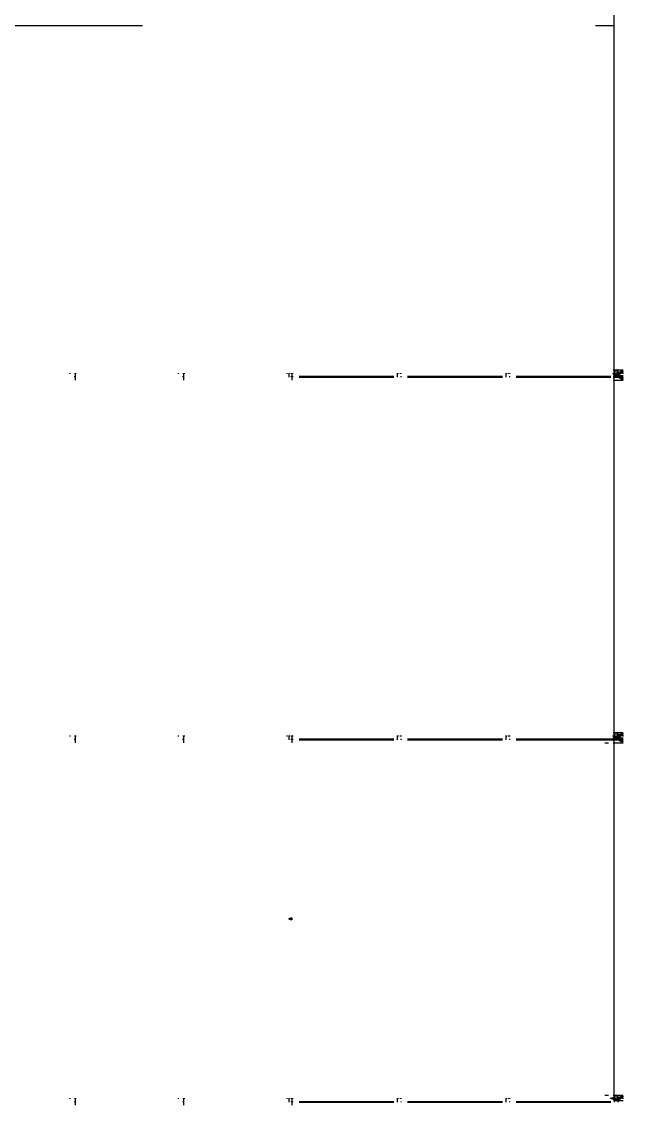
# Model space of a CAD drawing. Header units: inches. Extents: x -37 to 842, y -205 to 94.
# Drawn here: x 21.17 to 24.49, y -162.49 to -156.51 of the extents above; entities that cross this region are included whole.
import ezdxf

# ---------------------------------------------------------------- set-up
doc = ezdxf.new("R2010")
doc.units = ezdxf.units.IN
doc.header["$MEASUREMENT"] = 0
doc.linetypes.add('DIVIDE', pattern=[1.25, 0.5, -0.25, 0, -0.25, 0, -0.25])
doc.linetypes.add('HIDDEN', pattern=[19.05, 12.7, -6.35])
doc.layers.add('LCL-LINHACORTE', color=171, linetype='DIVIDE')
doc.layers.add('Planta_coberta-HID', color=7, linetype='HIDDEN')

msp = doc.modelspace()

# ---------------------------------------------------------------- linework, layer by layer
at = {"layer": 'LCL-LINHACORTE', "ltscale": 10}
msp.add_line((4.1401, -156.5306), (30.7672, -156.5306), dxfattribs=at)
at = {"layer": 'Planta_coberta-HID'}
for p, q in [((24.4416, -158.4603), (24.4416, -156.4603)), ((21.4405, -158.4521), (21.4405, -158.4471)), ((21.4653, -158.4703), (21.4653, -158.4653)), ((21.4672, -158.4521), (21.4672, -158.4471)), ((21.4688, -158.4871), (21.4688, -158.4471)), ((21.4722, -158.4521), (21.4722, -158.4471)), ((22.0388, -158.4521), (22.0388, -158.4471)), ((22.0636, -158.4703), (22.0636, -158.4653)), ((22.0656, -158.4521), (22.0656, -158.4471)), ((22.0672, -158.4871), (22.0672, -158.4471)), ((22.0706, -158.4521), (22.0706, -158.4471)), ((22.6372, -158.4521), (22.6372, -158.4471)), ((22.6491, -158.4703), (22.6491, -158.4471)), ((22.6526, -158.4521), (22.6526, -158.4471)), ((22.662, -158.4703), (22.662, -158.4653)), ((22.6639, -158.4521), (22.6639, -158.4471)), ((22.6655, -158.4871), (22.6655, -158.4471)), ((22.6689, -158.4521), (22.6689, -158.4471)), ((22.6689, -158.4703), (22.6689, -158.4653)), ((22.704, -158.4653), (23.2272, -158.4653)), ((22.704, -158.4703), (23.2272, -158.4703)), ((23.2474, -158.4703), (23.2474, -158.4471)), ((23.2509, -158.4521), (23.2509, -158.4471)), ((23.2622, -158.4521), (23.2622, -158.4471)), ((23.2672, -158.4521), (23.2672, -158.4471)), ((23.2672, -158.4703), (23.2672, -158.4653)), ((23.3023, -158.4653), (23.8256, -158.4653)), ((23.3023, -158.4703), (23.8256, -158.4703)), ((23.8457, -158.4703), (23.8457, -158.4471)), ((23.8493, -158.4521), (23.8493, -158.4471)), ((23.8606, -158.4521), (23.8606, -158.4471)), ((23.8656, -158.4521), (23.8656, -158.4471)), ((23.8656, -158.4703), (23.8656, -158.4653)), ((23.9006, -158.4653), (24.4239, -158.4653)), ((23.9006, -158.4703), (24.4239, -158.4703)), ((24.4376, -158.4303), (24.4441, -158.4303)), ((24.4376, -158.4521), (24.4376, -158.4471)), ((24.4376, -158.4527), (24.4416, -158.4527)), ((24.4376, -158.4527), (24.4416, -158.4527)), ((24.4376, -158.4653), (24.4523, -158.4653)), ((24.4376, -158.4703), (24.4523, -158.4703)), ((24.4416, -158.4603), (24.4926, -158.4603)), ((24.4416, -160.4603), (24.4416, -158.4603)), ((24.4416, -158.4603), (24.4926, -158.4603)), ((24.4441, -158.4303), (24.4476, -158.4303)), ((24.4441, -158.4703), (24.4441, -158.4303)), ((24.4476, -158.4303), (24.4589, -158.4303)), ((24.4476, -158.4653), (24.4476, -158.4303)), ((24.4498, -158.4544), (24.4926, -158.4306)), ((24.4499, -158.4544), (24.4498, -158.4544)), ((24.4498, -158.4544), (24.4499, -158.4545)), ((24.4499, -158.4629), (24.4498, -158.463)), ((24.4499, -158.4631), (24.4498, -158.463)), ((24.4499, -158.4631), (24.4498, -158.463)), ((24.4499, -158.4544), (24.4926, -158.4306)), ((24.4499, -158.4545), (24.4926, -158.4307)), ((24.4499, -158.4547), (24.4926, -158.431)), ((24.4499, -158.4544), (24.4499, -158.4544)), ((24.45, -158.4545), (24.4499, -158.4544)), ((24.4499, -158.4545), (24.4499, -158.4547)), ((24.4499, -158.4547), (24.45, -158.455)), ((24.45, -158.4625), (24.4499, -158.4627)), ((24.4499, -158.4627), (24.4499, -158.4629)), ((24.4501, -158.4629), (24.4499, -158.4627)), ((24.45, -158.463), (24.4499, -158.4629)), ((24.4499, -158.4631), (24.45, -158.463)), ((24.4499, -158.4631), (24.4499, -158.4631)), ((24.4926, -158.4869), (24.4499, -158.4631)), ((24.4926, -158.4869), (24.4499, -158.4631)), ((24.45, -158.455), (24.4926, -158.4313)), ((24.4501, -158.4546), (24.45, -158.4545)), ((24.45, -158.455), (24.4501, -158.4553)), ((24.4501, -158.4622), (24.45, -158.4625)), ((24.4503, -158.4626), (24.45, -158.4625)), ((24.45, -158.463), (24.4501, -158.4629)), ((24.4926, -158.4867), (24.45, -158.463)), ((24.4501, -158.4553), (24.4926, -158.4316)), ((24.4503, -158.4548), (24.4501, -158.4546)), ((24.4501, -158.4553), (24.4503, -158.4557)), ((24.4503, -158.4618), (24.4501, -158.4622)), ((24.4505, -158.4624), (24.4501, -158.4622)), ((24.4501, -158.4629), (24.4503, -158.4626)), ((24.4926, -158.4865), (24.4501, -158.4629)), ((24.4503, -158.4557), (24.4926, -158.4321)), ((24.4505, -158.4551), (24.4503, -158.4548)), ((24.4503, -158.4557), (24.4505, -158.4561)), ((24.4505, -158.4614), (24.4503, -158.4618)), ((24.4507, -158.462), (24.4503, -158.4618)), ((24.4503, -158.4626), (24.4505, -158.4624)), ((24.4926, -158.4862), (24.4503, -158.4626)), ((24.4505, -158.4561), (24.4926, -158.4326)), ((24.4507, -158.4554), (24.4505, -158.4551)), ((24.4505, -158.4561), (24.4507, -158.4565)), ((24.4507, -158.4609), (24.4505, -158.4614)), ((24.451, -158.4616), (24.4505, -158.4614)), ((24.4505, -158.4624), (24.4507, -158.462)), ((24.4926, -158.4858), (24.4505, -158.4624)), ((24.4507, -158.4565), (24.4926, -158.4332)), ((24.451, -158.4558), (24.4507, -158.4554)), ((24.4507, -158.4565), (24.451, -158.457)), ((24.451, -158.4604), (24.4507, -158.4609)), ((24.4513, -158.4612), (24.4507, -158.4609)), ((24.4507, -158.462), (24.451, -158.4616)), ((24.4926, -158.4853), (24.4507, -158.462)), ((24.451, -158.457), (24.4926, -158.4338)), ((24.4513, -158.4562), (24.451, -158.4558)), ((24.451, -158.457), (24.4512, -158.4575)), ((24.4512, -158.4599), (24.451, -158.4604)), ((24.4515, -158.4607), (24.451, -158.4604)), ((24.451, -158.4616), (24.4513, -158.4612)), ((24.4926, -158.4848), (24.451, -158.4616)), ((24.4512, -158.4575), (24.4926, -158.4345)), ((24.4512, -158.4575), (24.4515, -158.4581)), ((24.4515, -158.4594), (24.4512, -158.4599)), ((24.4518, -158.4602), (24.4512, -158.4599)), ((24.4515, -158.4567), (24.4513, -158.4562)), ((24.4513, -158.4612), (24.4515, -158.4607)), ((24.4926, -158.4842), (24.4513, -158.4612)), ((24.4515, -158.4581), (24.4926, -158.4352)), ((24.4518, -158.4572), (24.4515, -158.4567)), ((24.4515, -158.4581), (24.4518, -158.4586)), ((24.4518, -158.4588), (24.4515, -158.4594)), ((24.4521, -158.4597), (24.4515, -158.4594)), ((24.4515, -158.4607), (24.4518, -158.4602)), ((24.4926, -158.4836), (24.4515, -158.4607)), ((24.4518, -158.4586), (24.4926, -158.4359)), ((24.4521, -158.4577), (24.4518, -158.4572)), ((24.4521, -158.4583), (24.4518, -158.4588)), ((24.4518, -158.4586), (24.4521, -158.4592)), ((24.4525, -158.4592), (24.4518, -158.4588)), ((24.4518, -158.4602), (24.4521, -158.4597)), ((24.4926, -158.4829), (24.4518, -158.4602)), ((24.4521, -158.4592), (24.4926, -158.4366)), ((24.4524, -158.4577), (24.4521, -158.4583)), ((24.4525, -158.4583), (24.4521, -158.4577)), ((24.4528, -158.4586), (24.4521, -158.4583)), ((24.4521, -158.4597), (24.4525, -158.4592)), ((24.4521, -158.4592), (24.4524, -158.4597)), ((24.4926, -158.4822), (24.4521, -158.4597)), ((24.4523, -158.4653), (24.4662, -158.4653)), ((24.4523, -158.4703), (24.4655, -158.4703)), ((24.4524, -158.4597), (24.4926, -158.4373)), ((24.4527, -158.4572), (24.4524, -158.4577)), ((24.4531, -158.4581), (24.4524, -158.4577)), ((24.4524, -158.4597), (24.4527, -158.4602)), ((24.4528, -158.4588), (24.4525, -158.4583)), ((24.4525, -158.4592), (24.4528, -158.4586)), ((24.4926, -158.4815), (24.4525, -158.4592)), ((24.4527, -158.4602), (24.4926, -158.438)), ((24.453, -158.4567), (24.4527, -158.4572)), ((24.4533, -158.4575), (24.4527, -158.4572)), ((24.4527, -158.4602), (24.453, -158.4607)), ((24.4528, -158.4586), (24.4531, -158.4581)), ((24.4926, -158.4808), (24.4528, -158.4586)), ((24.4531, -158.4594), (24.4528, -158.4588)), ((24.453, -158.4607), (24.4926, -158.4387)), ((24.4533, -158.4562), (24.453, -158.4567)), ((24.4536, -158.457), (24.453, -158.4567)), ((24.453, -158.4607), (24.4533, -158.4612)), ((24.4531, -158.4581), (24.4533, -158.4575)), ((24.4926, -158.4801), (24.4531, -158.4581)), ((24.4533, -158.4599), (24.4531, -158.4594)), ((24.4533, -158.4612), (24.4926, -158.4393)), ((24.4536, -158.4558), (24.4533, -158.4562)), ((24.4539, -158.4565), (24.4533, -158.4562)), ((24.4533, -158.4575), (24.4536, -158.457)), ((24.4926, -158.4794), (24.4533, -158.4575)), ((24.4536, -158.4604), (24.4533, -158.4599)), ((24.4533, -158.4612), (24.4536, -158.4616)), ((24.4536, -158.4616), (24.4926, -158.4399)), ((24.4538, -158.4554), (24.4536, -158.4558)), ((24.4541, -158.4561), (24.4536, -158.4558)), ((24.4536, -158.457), (24.4539, -158.4565)), ((24.4926, -158.4787), (24.4536, -158.457)), ((24.4539, -158.4609), (24.4536, -158.4604)), ((24.4536, -158.4616), (24.4538, -158.462)), ((24.4538, -158.462), (24.4926, -158.4404)), ((24.4541, -158.4551), (24.4538, -158.4554)), ((24.4543, -158.4557), (24.4538, -158.4554)), ((24.4538, -158.462), (24.4541, -158.4624)), ((24.4539, -158.4565), (24.4541, -158.4561)), ((24.4926, -158.4781), (24.4539, -158.4565)), ((24.4541, -158.4614), (24.4539, -158.4609)), ((24.4541, -158.4624), (24.4926, -158.4409)), ((24.4543, -158.4548), (24.4541, -158.4551)), ((24.4544, -158.4553), (24.4541, -158.4551)), ((24.4541, -158.4561), (24.4543, -158.4557)), ((24.4926, -158.4775), (24.4541, -158.4561)), ((24.4543, -158.4618), (24.4541, -158.4614)), ((24.4541, -158.4624), (24.4543, -158.4626)), ((24.4543, -158.4626), (24.4926, -158.4413)), ((24.4544, -158.4546), (24.4543, -158.4548)), ((24.4546, -158.455), (24.4543, -158.4548)), ((24.4543, -158.4557), (24.4544, -158.4553)), ((24.4926, -158.477), (24.4543, -158.4557)), ((24.4544, -158.4622), (24.4543, -158.4618)), ((24.4543, -158.4626), (24.4544, -158.4629)), ((24.4544, -158.4629), (24.4926, -158.4416)), ((24.4546, -158.4545), (24.4544, -158.4546)), ((24.4547, -158.4547), (24.4544, -158.4546)), ((24.4544, -158.4553), (24.4546, -158.455)), ((24.4926, -158.4765), (24.4544, -158.4553)), ((24.4546, -158.4625), (24.4544, -158.4622)), ((24.4544, -158.4629), (24.4546, -158.463)), ((24.4546, -158.463), (24.4926, -158.4418)), ((24.4547, -158.4544), (24.4546, -158.4545)), ((24.4547, -158.4545), (24.4546, -158.4545)), ((24.4546, -158.455), (24.4547, -158.4547)), ((24.4926, -158.4762), (24.4546, -158.455)), ((24.4547, -158.4627), (24.4546, -158.4625)), ((24.4546, -158.463), (24.4547, -158.4631)), ((24.4547, -158.4631), (24.4926, -158.442)), ((24.4547, -158.4631), (24.4926, -158.442)), ((24.4547, -158.4545), (24.4547, -158.4544)), ((24.4547, -158.4544), (24.4547, -158.4544)), ((24.4547, -158.4544), (24.4547, -158.4544)), ((24.4547, -158.4544), (24.4547, -158.4544)), ((24.4926, -158.4755), (24.4547, -158.4544)), ((24.4926, -158.4755), (24.4547, -158.4544)), ((24.4547, -158.4547), (24.4547, -158.4545)), ((24.4926, -158.4756), (24.4547, -158.4545)), ((24.4926, -158.4759), (24.4547, -158.4547)), ((24.4547, -158.4629), (24.4547, -158.4627)), ((24.4547, -158.463), (24.4547, -158.4629)), ((24.4547, -158.4631), (24.4547, -158.463)), ((24.4547, -158.4631), (24.4547, -158.4631)), ((24.4589, -158.4653), (24.4589, -158.4303)), ((24.4589, -158.4303), (24.4639, -158.4303)), ((24.4639, -158.4303), (24.4926, -158.4303)), ((24.4639, -158.4703), (24.4639, -158.4303)), ((24.4786, -158.4653), (24.4926, -158.4653)), ((24.4793, -158.4703), (24.4926, -158.4703)), ((24.4926, -158.4521), (24.4926, -158.4471)), ((24.4376, -158.4871), (24.4926, -158.4871)), ((21.4405, -160.4521), (21.4405, -160.4471)), ((21.4672, -160.4521), (21.4672, -160.4471)), ((21.4688, -160.4871), (21.4688, -160.4471)), ((21.4722, -160.4521), (21.4722, -160.4471)), ((22.0388, -160.4521), (22.0388, -160.4471)), ((22.0656, -160.4521), (22.0656, -160.4471)), ((22.0672, -160.4871), (22.0672, -160.4471)), ((22.0706, -160.4521), (22.0706, -160.4471)), ((22.6372, -160.4521), (22.6372, -160.4471)), ((22.6491, -160.4703), (22.6491, -160.4471)), ((22.6526, -160.4521), (22.6526, -160.4471)), ((22.6639, -160.4521), (22.6639, -160.4471)), ((22.6655, -160.4871), (22.6655, -160.4471)), ((22.6689, -160.4521), (22.6689, -160.4471)), ((23.2474, -160.4703), (23.2474, -160.4471)), ((23.2509, -160.4521), (23.2509, -160.4471)), ((23.2622, -160.4521), (23.2622, -160.4471)), ((23.2672, -160.4521), (23.2672, -160.4471)), ((23.8457, -160.4703), (23.8457, -160.4471)), ((23.8493, -160.4521), (23.8493, -160.4471)), ((23.8606, -160.4521), (23.8606, -160.4471)), ((23.8656, -160.4521), (23.8656, -160.4471)), ((24.4376, -160.4303), (24.4441, -160.4303)), ((24.4376, -160.4521), (24.4376, -160.4471)), ((24.4376, -160.4527), (24.4416, -160.4527)), ((24.4376, -160.4527), (24.4416, -160.4527)), ((24.4376, -160.4612), (24.4499, -160.4544)), ((24.4376, -160.4612), (24.4498, -160.4544)), ((24.4376, -160.4614), (24.4499, -160.4545)), ((24.4376, -160.4616), (24.4499, -160.4547)), ((24.4376, -160.4619), (24.45, -160.455)), ((24.4376, -160.4623), (24.4501, -160.4553)), ((24.4376, -160.4627), (24.4503, -160.4557)), ((24.4376, -160.4633), (24.4505, -160.4561)), ((24.4441, -160.4303), (24.4476, -160.4303)), ((24.4441, -160.4703), (24.4441, -160.4303)), ((24.4476, -160.4303), (24.4589, -160.4303)), ((24.4476, -160.4653), (24.4476, -160.4303)), ((24.4498, -160.4544), (24.4926, -160.4306)), ((24.4499, -160.4544), (24.4498, -160.4544)), ((24.4498, -160.4544), (24.4499, -160.4545)), ((24.4498, -160.4544), (24.4499, -160.4545)), ((24.4499, -160.4544), (24.4498, -160.4544)), ((24.4499, -160.4544), (24.4926, -160.4306)), ((24.4499, -160.4545), (24.4926, -160.4307)), ((24.4499, -160.4547), (24.4926, -160.431)), ((24.4499, -160.4544), (24.4499, -160.4544)), ((24.45, -160.4545), (24.4499, -160.4544)), ((24.45, -160.4545), (24.4499, -160.4544)), ((24.4499, -160.4544), (24.4499, -160.4544)), ((24.4499, -160.4545), (24.4499, -160.4547)), ((24.4499, -160.4545), (24.4499, -160.4547)), ((24.4499, -160.4547), (24.45, -160.455)), ((24.4499, -160.4547), (24.45, -160.455)), ((24.45, -160.455), (24.4926, -160.4313)), ((24.4501, -160.4546), (24.45, -160.4545)), ((24.4501, -160.4546), (24.45, -160.4545)), ((24.45, -160.455), (24.4501, -160.4553)), ((24.45, -160.455), (24.4501, -160.4553)), ((24.4501, -160.4553), (24.4926, -160.4316)), ((24.4503, -160.4548), (24.4501, -160.4546)), ((24.4503, -160.4548), (24.4501, -160.4546)), ((24.4501, -160.4553), (24.4503, -160.4557)), ((24.4501, -160.4553), (24.4503, -160.4557)), ((24.4503, -160.4557), (24.4926, -160.4321)), ((24.4505, -160.4551), (24.4503, -160.4548)), ((24.4505, -160.4551), (24.4503, -160.4548)), ((24.4503, -160.4557), (24.4505, -160.4561)), ((24.4503, -160.4557), (24.4505, -160.4561)), ((24.4505, -160.4561), (24.4926, -160.4326)), ((24.4507, -160.4554), (24.4505, -160.4551)), ((24.4507, -160.4554), (24.4505, -160.4551)), ((24.4505, -160.4561), (24.4507, -160.4565)), ((24.4505, -160.4561), (24.4507, -160.4565)), ((24.4507, -160.4565), (24.4926, -160.4332)), ((24.451, -160.4558), (24.4507, -160.4554)), ((24.451, -160.4558), (24.4507, -160.4554)), ((24.451, -160.457), (24.4926, -160.4338)), ((24.4513, -160.4562), (24.451, -160.4558)), ((24.4513, -160.4562), (24.451, -160.4558)), ((24.4512, -160.4575), (24.4926, -160.4345)), ((24.4515, -160.4581), (24.4926, -160.4352)), ((24.4518, -160.4586), (24.4926, -160.4359)), ((24.4521, -160.4592), (24.4926, -160.4366)), ((24.4524, -160.4597), (24.4926, -160.4373)), ((24.4527, -160.4602), (24.4926, -160.438)), ((24.453, -160.4607), (24.4926, -160.4387)), ((24.4533, -160.4612), (24.4926, -160.4393)), ((24.4536, -160.4558), (24.4533, -160.4562)), ((24.4536, -160.4616), (24.4926, -160.4399)), ((24.4538, -160.4554), (24.4536, -160.4558)), ((24.4541, -160.4561), (24.4536, -160.4558)), ((24.4538, -160.462), (24.4926, -160.4404)), ((24.4541, -160.4551), (24.4538, -160.4554)), ((24.4543, -160.4557), (24.4538, -160.4554)), ((24.4539, -160.4565), (24.4541, -160.4561)), ((24.4541, -160.4624), (24.4926, -160.4409)), ((24.4543, -160.4548), (24.4541, -160.4551)), ((24.4544, -160.4553), (24.4541, -160.4551)), ((24.4541, -160.4561), (24.4543, -160.4557)), ((24.4926, -160.4775), (24.4541, -160.4561)), ((24.4543, -160.4626), (24.4926, -160.4413)), ((24.4544, -160.4546), (24.4543, -160.4548)), ((24.4546, -160.455), (24.4543, -160.4548)), ((24.4543, -160.4557), (24.4544, -160.4553)), ((24.4926, -160.477), (24.4543, -160.4557)), ((24.4544, -160.4629), (24.4926, -160.4416)), ((24.4546, -160.4545), (24.4544, -160.4546)), ((24.4547, -160.4547), (24.4544, -160.4546)), ((24.4544, -160.4553), (24.4546, -160.455)), ((24.4926, -160.4765), (24.4544, -160.4553)), ((24.4546, -160.463), (24.4926, -160.4418)), ((24.4547, -160.4544), (24.4546, -160.4545)), ((24.4547, -160.4545), (24.4546, -160.4545)), ((24.4546, -160.455), (24.4547, -160.4547)), ((24.4926, -160.4762), (24.4546, -160.455)), ((24.4547, -160.4631), (24.4926, -160.442)), ((24.4547, -160.4631), (24.4926, -160.442)), ((24.4547, -160.4545), (24.4547, -160.4544)), ((24.4547, -160.4544), (24.4547, -160.4544)), ((24.4547, -160.4544), (24.4547, -160.4544)), ((24.4547, -160.4544), (24.4547, -160.4544)), ((24.4926, -160.4755), (24.4547, -160.4544)), ((24.4926, -160.4755), (24.4547, -160.4544)), ((24.4547, -160.4547), (24.4547, -160.4545)), ((24.4926, -160.4756), (24.4547, -160.4545)), ((24.4926, -160.4759), (24.4547, -160.4547)), ((24.4589, -160.4653), (24.4589, -160.4303)), ((24.4589, -160.4303), (24.4639, -160.4303)), ((24.4639, -160.4303), (24.4926, -160.4303)), ((24.4639, -160.4703), (24.4639, -160.4303)), ((24.4926, -160.4521), (24.4926, -160.4471)), ((21.4653, -160.4703), (21.4653, -160.4653)), ((22.0636, -160.4703), (22.0636, -160.4653)), ((22.662, -160.4703), (22.662, -160.4653)), ((22.6689, -160.4703), (22.6689, -160.4653)), ((22.704, -160.4653), (23.2272, -160.4653)), ((22.704, -160.4703), (23.2272, -160.4703)), ((23.2672, -160.4703), (23.2672, -160.4653)), ((23.3023, -160.4653), (23.8256, -160.4653)), ((23.3023, -160.4703), (23.8256, -160.4703)), ((23.8656, -160.4703), (23.8656, -160.4653)), ((23.9006, -160.4653), (24.4239, -160.4653)), ((23.9006, -160.4703), (24.4239, -160.4703)), ((24.391, -160.4871), (24.4116, -160.4871)), ((24.4239, -160.4688), (24.4302, -160.4653)), ((24.4239, -160.469), (24.4305, -160.4653)), ((24.4239, -160.4689), (24.4302, -160.4653)), ((24.4239, -160.4692), (24.428, -160.4669)), ((24.4239, -160.4703), (24.4239, -160.4694)), ((24.4239, -160.4703), (24.4523, -160.4703)), ((24.4307, -160.4653), (24.4523, -160.4653)), ((24.4376, -160.4638), (24.4507, -160.4565)), ((24.4376, -160.4645), (24.451, -160.457)), ((24.4376, -160.4651), (24.4512, -160.4575)), ((24.4376, -160.4658), (24.4515, -160.4581)), ((24.4376, -160.4666), (24.4518, -160.4586)), ((24.4376, -160.4673), (24.4521, -160.4592)), ((24.4376, -160.468), (24.4524, -160.4597)), ((24.4376, -160.4687), (24.4527, -160.4602)), ((24.4376, -160.4694), (24.453, -160.4607)), ((24.4376, -160.47), (24.4533, -160.4612)), ((24.4376, -160.4706), (24.4536, -160.4616)), ((24.4376, -160.4711), (24.4538, -160.462)), ((24.4376, -160.4715), (24.4541, -160.4624)), ((24.4376, -160.4719), (24.4543, -160.4626)), ((24.4376, -160.4722), (24.4544, -160.4629)), ((24.4376, -160.4725), (24.4546, -160.463)), ((24.4376, -160.4726), (24.4547, -160.4631)), ((24.4376, -160.4726), (24.4547, -160.4631)), ((24.4376, -160.4871), (24.4926, -160.4871)), ((24.4416, -160.4603), (24.4926, -160.4603)), ((24.4416, -162.4603), (24.4416, -160.4603)), ((24.4416, -160.4603), (24.4926, -160.4603)), ((24.4499, -160.4629), (24.4498, -160.463)), ((24.4499, -160.4631), (24.4498, -160.463)), ((24.4499, -160.4631), (24.4498, -160.463)), ((24.45, -160.4625), (24.4499, -160.4627)), ((24.4499, -160.4627), (24.4499, -160.4629)), ((24.4501, -160.4629), (24.4499, -160.4627)), ((24.45, -160.463), (24.4499, -160.4629)), ((24.4499, -160.4631), (24.45, -160.463)), ((24.4499, -160.4631), (24.4499, -160.4631)), ((24.4926, -160.4869), (24.4499, -160.4631)), ((24.4926, -160.4869), (24.4499, -160.4631)), ((24.4501, -160.4622), (24.45, -160.4625)), ((24.4503, -160.4626), (24.45, -160.4625)), ((24.45, -160.463), (24.4501, -160.4629)), ((24.4926, -160.4867), (24.45, -160.463)), ((24.4503, -160.4618), (24.4501, -160.4622)), ((24.4505, -160.4624), (24.4501, -160.4622)), ((24.4501, -160.4629), (24.4503, -160.4626)), ((24.4926, -160.4865), (24.4501, -160.4629)), ((24.4505, -160.4614), (24.4503, -160.4618)), ((24.4507, -160.462), (24.4503, -160.4618)), ((24.4503, -160.4626), (24.4505, -160.4624)), ((24.4926, -160.4862), (24.4503, -160.4626)), ((24.4507, -160.4609), (24.4505, -160.4614)), ((24.451, -160.4616), (24.4505, -160.4614)), ((24.4505, -160.4624), (24.4507, -160.462)), ((24.4926, -160.4858), (24.4505, -160.4624)), ((24.4507, -160.4565), (24.451, -160.457)), ((24.4507, -160.4565), (24.451, -160.457)), ((24.451, -160.4604), (24.4507, -160.4609)), ((24.4513, -160.4612), (24.4507, -160.4609)), ((24.4507, -160.462), (24.451, -160.4616)), ((24.4926, -160.4853), (24.4507, -160.462)), ((24.451, -160.457), (24.4512, -160.4575)), ((24.451, -160.457), (24.4512, -160.4575)), ((24.4512, -160.4599), (24.451, -160.4604)), ((24.4515, -160.4607), (24.451, -160.4604)), ((24.451, -160.4616), (24.4513, -160.4612)), ((24.4926, -160.4848), (24.451, -160.4616)), ((24.4512, -160.4575), (24.4515, -160.4581)), ((24.4512, -160.4575), (24.4515, -160.4581)), ((24.4515, -160.4594), (24.4512, -160.4599)), ((24.4518, -160.4602), (24.4512, -160.4599)), ((24.4515, -160.4567), (24.4513, -160.4562)), ((24.4515, -160.4567), (24.4513, -160.4562)), ((24.4513, -160.4612), (24.4515, -160.4607)), ((24.4926, -160.4842), (24.4513, -160.4612)), ((24.4518, -160.4572), (24.4515, -160.4567)), ((24.4518, -160.4572), (24.4515, -160.4567)), ((24.4515, -160.4581), (24.4518, -160.4586)), ((24.4515, -160.4581), (24.4518, -160.4586)), ((24.4518, -160.4588), (24.4515, -160.4594)), ((24.4521, -160.4597), (24.4515, -160.4594)), ((24.4515, -160.4607), (24.4518, -160.4602)), ((24.4926, -160.4836), (24.4515, -160.4607)), ((24.4521, -160.4577), (24.4518, -160.4572)), ((24.4521, -160.4577), (24.4518, -160.4572)), ((24.4521, -160.4583), (24.4518, -160.4588)), ((24.4518, -160.4586), (24.4521, -160.4592)), ((24.4518, -160.4586), (24.4521, -160.4592)), ((24.4525, -160.4592), (24.4518, -160.4588)), ((24.4518, -160.4602), (24.4521, -160.4597)), ((24.4926, -160.4829), (24.4518, -160.4602)), ((24.4525, -160.4583), (24.4521, -160.4577)), ((24.4524, -160.4577), (24.4521, -160.4583)), ((24.4525, -160.4583), (24.4521, -160.4577)), ((24.4528, -160.4586), (24.4521, -160.4583)), ((24.4521, -160.4592), (24.4524, -160.4597)), ((24.4521, -160.4597), (24.4525, -160.4592)), ((24.4521, -160.4592), (24.4524, -160.4597)), ((24.4926, -160.4822), (24.4521, -160.4597)), ((24.4523, -160.4653), (24.4662, -160.4653)), ((24.4523, -160.4703), (24.4655, -160.4703)), ((24.4527, -160.4572), (24.4524, -160.4577)), ((24.4531, -160.4581), (24.4524, -160.4577)), ((24.4524, -160.4597), (24.4527, -160.4602)), ((24.4524, -160.4597), (24.4527, -160.4602)), ((24.4528, -160.4588), (24.4525, -160.4583)), ((24.4528, -160.4588), (24.4525, -160.4583)), ((24.4525, -160.4592), (24.4528, -160.4586)), ((24.4926, -160.4815), (24.4525, -160.4592)), ((24.453, -160.4567), (24.4527, -160.4572)), ((24.4533, -160.4575), (24.4527, -160.4572)), ((24.4527, -160.4602), (24.453, -160.4607)), ((24.4527, -160.4602), (24.453, -160.4607)), ((24.4528, -160.4586), (24.4531, -160.4581)), ((24.4926, -160.4808), (24.4528, -160.4586)), ((24.4531, -160.4594), (24.4528, -160.4588)), ((24.4531, -160.4594), (24.4528, -160.4588)), ((24.4533, -160.4562), (24.453, -160.4567)), ((24.4536, -160.457), (24.453, -160.4567)), ((24.453, -160.4607), (24.4533, -160.4612)), ((24.453, -160.4607), (24.4533, -160.4612)), ((24.4531, -160.4581), (24.4533, -160.4575)), ((24.4926, -160.4801), (24.4531, -160.4581)), ((24.4533, -160.4599), (24.4531, -160.4594)), ((24.4533, -160.4599), (24.4531, -160.4594)), ((24.4539, -160.4565), (24.4533, -160.4562)), ((24.4533, -160.4575), (24.4536, -160.457)), ((24.4926, -160.4794), (24.4533, -160.4575)), ((24.4536, -160.4604), (24.4533, -160.4599)), ((24.4536, -160.4604), (24.4533, -160.4599)), ((24.4533, -160.4612), (24.4536, -160.4616)), ((24.4533, -160.4612), (24.4536, -160.4616)), ((24.4536, -160.457), (24.4539, -160.4565)), ((24.4926, -160.4787), (24.4536, -160.457)), ((24.4539, -160.4609), (24.4536, -160.4604)), ((24.4539, -160.4609), (24.4536, -160.4604)), ((24.4536, -160.4616), (24.4538, -160.462)), ((24.4536, -160.4616), (24.4538, -160.462)), ((24.4538, -160.462), (24.4541, -160.4624)), ((24.4538, -160.462), (24.4541, -160.4624)), ((24.4926, -160.4781), (24.4539, -160.4565)), ((24.4541, -160.4614), (24.4539, -160.4609)), ((24.4541, -160.4614), (24.4539, -160.4609)), ((24.4543, -160.4618), (24.4541, -160.4614)), ((24.4543, -160.4618), (24.4541, -160.4614)), ((24.4541, -160.4624), (24.4543, -160.4626)), ((24.4541, -160.4624), (24.4543, -160.4626)), ((24.4544, -160.4622), (24.4543, -160.4618)), ((24.4544, -160.4622), (24.4543, -160.4618)), ((24.4543, -160.4626), (24.4544, -160.4629)), ((24.4543, -160.4626), (24.4544, -160.4629)), ((24.4546, -160.4625), (24.4544, -160.4622)), ((24.4546, -160.4625), (24.4544, -160.4622)), ((24.4544, -160.4629), (24.4546, -160.463)), ((24.4544, -160.4629), (24.4546, -160.463)), ((24.4547, -160.4627), (24.4546, -160.4625)), ((24.4547, -160.4627), (24.4546, -160.4625)), ((24.4546, -160.463), (24.4547, -160.4631)), ((24.4546, -160.463), (24.4547, -160.4631)), ((24.4547, -160.4629), (24.4547, -160.4627)), ((24.4547, -160.4629), (24.4547, -160.4627)), ((24.4547, -160.463), (24.4547, -160.4629)), ((24.4547, -160.463), (24.4547, -160.4629)), ((24.4547, -160.4631), (24.4547, -160.463)), ((24.4547, -160.4631), (24.4547, -160.463)), ((24.4547, -160.4631), (24.4547, -160.4631)), ((24.4547, -160.4631), (24.4547, -160.4631)), ((24.4786, -160.4653), (24.4926, -160.4653)), ((24.4793, -160.4703), (24.4926, -160.4703)), ((22.647, -161.4587), (22.6573, -161.453)), ((22.6471, -161.4587), (22.6573, -161.453)), ((22.6472, -161.4588), (22.6573, -161.4532)), ((22.6573, -161.4644), (22.6472, -161.4588)), ((22.6474, -161.4589), (22.6573, -161.4534)), ((22.6573, -161.4644), (22.6474, -161.4589)), ((22.6478, -161.459), (22.6573, -161.4537)), ((22.6573, -161.4643), (22.6478, -161.459)), ((22.6483, -161.4591), (22.6573, -161.4541)), ((22.6573, -161.464), (22.6484, -161.4591)), ((22.649, -161.4592), (22.6573, -161.4546)), ((22.6573, -161.4637), (22.6491, -161.4592)), ((22.6498, -161.4592), (22.6573, -161.4551)), ((22.6573, -161.4634), (22.6499, -161.4592)), ((22.6508, -161.4593), (22.6573, -161.4557)), ((22.6573, -161.4629), (22.6508, -161.4593)), ((22.6518, -161.4593), (22.6573, -161.4563)), ((22.6573, -161.4624), (22.6519, -161.4594)), ((22.6529, -161.4594), (22.6573, -161.457)), ((22.6573, -161.4618), (22.653, -161.4594)), ((22.6541, -161.4594), (22.6573, -161.4577)), ((22.6573, -161.4612), (22.6542, -161.4594)), ((22.6553, -161.4594), (22.6573, -161.4584)), ((22.6573, -161.4605), (22.6554, -161.4595)), ((22.6566, -161.4595), (22.6573, -161.4591)), ((22.6676, -161.4587), (22.6573, -161.453)), ((22.6675, -161.4587), (22.6573, -161.453)), ((22.6674, -161.4588), (22.6573, -161.4532)), ((22.6672, -161.4589), (22.6573, -161.4534)), ((22.6668, -161.459), (22.6573, -161.4537)), ((22.6662, -161.4591), (22.6573, -161.4541)), ((22.6656, -161.4592), (22.6573, -161.4546)), ((22.6647, -161.4592), (22.6573, -161.4551)), ((22.6638, -161.4593), (22.6573, -161.4557)), ((22.6628, -161.4593), (22.6573, -161.4563)), ((22.6617, -161.4594), (22.6573, -161.457)), ((22.6605, -161.4594), (22.6573, -161.4577)), ((22.6592, -161.4594), (22.6573, -161.4584)), ((22.6573, -161.4644), (22.6674, -161.4588)), ((22.6573, -161.4644), (22.6671, -161.4589)), ((22.6573, -161.4643), (22.6667, -161.459)), ((22.6573, -161.464), (22.6662, -161.4591)), ((22.6579, -161.4595), (22.6573, -161.4591)), ((22.6573, -161.4637), (22.6655, -161.4592)), ((22.6573, -161.4634), (22.6647, -161.4592)), ((22.6573, -161.4629), (22.6637, -161.4593)), ((22.6573, -161.4624), (22.6627, -161.4594)), ((22.6573, -161.4618), (22.6616, -161.4594)), ((22.6573, -161.4612), (22.6604, -161.4594)), ((22.6573, -161.4605), (22.6591, -161.4595)), ((21.4405, -162.4521), (21.4405, -162.4471)), ((21.4653, -162.4703), (21.4653, -162.4653)), ((21.4672, -162.4521), (21.4672, -162.4471)), ((21.4688, -162.4871), (21.4688, -162.4471)), ((21.4722, -162.4521), (21.4722, -162.4471)), ((22.0388, -162.4521), (22.0388, -162.4471)), ((22.0636, -162.4703), (22.0636, -162.4653)), ((22.0656, -162.4521), (22.0656, -162.4471)), ((22.0672, -162.4871), (22.0672, -162.4471)), ((22.0706, -162.4521), (22.0706, -162.4471)), ((22.6372, -162.4521), (22.6372, -162.4471)), ((22.6491, -162.4703), (22.6491, -162.4471)), ((22.6526, -162.4521), (22.6526, -162.4471)), ((22.662, -162.4703), (22.662, -162.4653)), ((22.6639, -162.4521), (22.6639, -162.4471)), ((22.6655, -162.4871), (22.6655, -162.4471)), ((22.6689, -162.4521), (22.6689, -162.4471)), ((22.6689, -162.4703), (22.6689, -162.4653)), ((22.704, -162.4653), (23.2272, -162.4653)), ((22.704, -162.4703), (23.2272, -162.4703)), ((23.2474, -162.4703), (23.2474, -162.4471)), ((23.2509, -162.4521), (23.2509, -162.4471)), ((23.2622, -162.4521), (23.2622, -162.4471)), ((23.2672, -162.4521), (23.2672, -162.4471)), ((23.2672, -162.4703), (23.2672, -162.4653)), ((23.3023, -162.4653), (23.8256, -162.4653)), ((23.3023, -162.4703), (23.8256, -162.4703)), ((23.8457, -162.4703), (23.8457, -162.4471)), ((23.8493, -162.4521), (23.8493, -162.4471)), ((23.8606, -162.4521), (23.8606, -162.4471)), ((23.8656, -162.4521), (23.8656, -162.4471)), ((23.8656, -162.4703), (23.8656, -162.4653)), ((23.9006, -162.4653), (24.4239, -162.4653)), ((23.9006, -162.4703), (24.4239, -162.4703)), ((24.391, -162.4303), (24.4116, -162.4303)), ((24.4302, -162.4521), (24.4212, -162.4471)), ((24.4302, -162.4521), (24.4213, -162.4471)), ((24.4305, -162.4521), (24.4215, -162.4471)), ((24.4309, -162.4521), (24.4219, -162.4471)), ((24.4314, -162.4521), (24.4225, -162.4471)), ((24.4321, -162.4521), (24.4232, -162.4471)), ((24.433, -162.4521), (24.424, -162.4471)), ((24.4339, -162.4521), (24.4249, -162.4471)), ((24.4349, -162.4521), (24.426, -162.4471)), ((24.4361, -162.4521), (24.4271, -162.4471)), ((24.4373, -162.4521), (24.4283, -162.4471)), ((24.4521, -162.4597), (24.4295, -162.4471)), ((24.4525, -162.4592), (24.4308, -162.4471)), ((24.4528, -162.4586), (24.4321, -162.4471)), ((24.4531, -162.4581), (24.4334, -162.4471)), ((24.4533, -162.4575), (24.4346, -162.4471)), ((24.4536, -162.457), (24.4358, -162.4471)), ((24.4539, -162.4565), (24.437, -162.4471)), ((24.4376, -162.4303), (24.4441, -162.4303)), ((24.4547, -162.4544), (24.4376, -162.4448)), ((24.4547, -162.4544), (24.4376, -162.4449)), ((24.4547, -162.4545), (24.4376, -162.445)), ((24.4547, -162.4547), (24.4376, -162.4452)), ((24.4546, -162.455), (24.4376, -162.4455)), ((24.4544, -162.4553), (24.4376, -162.4459)), ((24.4543, -162.4557), (24.4376, -162.4464)), ((24.4541, -162.4561), (24.4376, -162.4469)), ((24.4376, -162.4521), (24.4376, -162.4471)), ((24.4518, -162.4602), (24.4376, -162.4523)), ((24.4376, -162.4527), (24.4416, -162.4527)), ((24.4515, -162.4607), (24.4376, -162.453)), ((24.4507, -162.4609), (24.4376, -162.4536)), ((24.4497, -162.4609), (24.4376, -162.4542)), ((24.4487, -162.4609), (24.4376, -162.4547)), ((24.4479, -162.4609), (24.4376, -162.4552)), ((24.4472, -162.4609), (24.4376, -162.4556)), ((24.4466, -162.4609), (24.4376, -162.4559)), ((24.4462, -162.4609), (24.4376, -162.4561)), ((24.446, -162.4609), (24.4376, -162.4562)), ((24.4459, -162.4609), (24.4376, -162.4563)), ((24.4416, -162.4603), (24.4926, -162.4603)), ((24.4441, -162.4303), (24.4476, -162.4303)), ((24.4441, -162.4703), (24.4441, -162.4303)), ((24.4476, -162.4303), (24.4589, -162.4303)), ((24.4476, -162.4618), (24.4476, -162.4303)), ((24.4498, -162.4544), (24.4926, -162.4306)), ((24.4499, -162.4544), (24.4498, -162.4544)), ((24.4498, -162.4544), (24.4499, -162.4545)), ((24.4499, -162.4629), (24.4498, -162.463)), ((24.4499, -162.4631), (24.4498, -162.463)), ((24.4499, -162.4544), (24.4926, -162.4306)), ((24.4499, -162.4545), (24.4926, -162.4307)), ((24.4499, -162.4547), (24.4926, -162.431)), ((24.4499, -162.4544), (24.4499, -162.4544)), ((24.45, -162.4545), (24.4499, -162.4544)), ((24.4499, -162.4545), (24.4499, -162.4547)), ((24.4499, -162.4547), (24.45, -162.455)), ((24.45, -162.4625), (24.4499, -162.4627)), ((24.4499, -162.4627), (24.4499, -162.4629)), ((24.45, -162.455), (24.4926, -162.4313)), ((24.4501, -162.4546), (24.45, -162.4545)), ((24.45, -162.455), (24.4501, -162.4553)), ((24.4501, -162.4622), (24.45, -162.4625)), ((24.4501, -162.4553), (24.4926, -162.4316)), ((24.4503, -162.4548), (24.4501, -162.4546)), ((24.4501, -162.4553), (24.4503, -162.4557)), ((24.4503, -162.4618), (24.4501, -162.4622)), ((24.4503, -162.4557), (24.4926, -162.4321)), ((24.4505, -162.4551), (24.4503, -162.4548)), ((24.4503, -162.4557), (24.4505, -162.4561)), ((24.4505, -162.4614), (24.4503, -162.4618)), ((24.4505, -162.4561), (24.4926, -162.4326)), ((24.4507, -162.4554), (24.4505, -162.4551)), ((24.4505, -162.4561), (24.4507, -162.4565)), ((24.4507, -162.4609), (24.4505, -162.4614)), ((24.4507, -162.4565), (24.4926, -162.4332)), ((24.451, -162.4558), (24.4507, -162.4554)), ((24.4507, -162.4565), (24.451, -162.457)), ((24.451, -162.4604), (24.4507, -162.4609)), ((24.451, -162.457), (24.4926, -162.4338)), ((24.4513, -162.4562), (24.451, -162.4558)), ((24.451, -162.457), (24.4512, -162.4575)), ((24.4512, -162.4599), (24.451, -162.4604)), ((24.4512, -162.4575), (24.4926, -162.4345)), ((24.4512, -162.4575), (24.4515, -162.4581)), ((24.4515, -162.4594), (24.4512, -162.4599)), ((24.4515, -162.4567), (24.4513, -162.4562)), ((24.4514, -162.4609), (24.4515, -162.4607)), ((24.4515, -162.4581), (24.4926, -162.4352)), ((24.4518, -162.4572), (24.4515, -162.4567)), ((24.4515, -162.4581), (24.4518, -162.4586)), ((24.4518, -162.4588), (24.4515, -162.4594)), ((24.4515, -162.4607), (24.4518, -162.4602)), ((24.4518, -162.4586), (24.4926, -162.4359)), ((24.4521, -162.4577), (24.4518, -162.4572)), ((24.4521, -162.4583), (24.4518, -162.4588)), ((24.4518, -162.4586), (24.4521, -162.4592)), ((24.4518, -162.4602), (24.4521, -162.4597)), ((24.4521, -162.4592), (24.4926, -162.4366)), ((24.4525, -162.4583), (24.4521, -162.4577)), ((24.4524, -162.4577), (24.4521, -162.4583)), ((24.4521, -162.4592), (24.4524, -162.4597)), ((24.4521, -162.4597), (24.4525, -162.4592)), ((24.4524, -162.4597), (24.4926, -162.4373)), ((24.4527, -162.4572), (24.4524, -162.4577)), ((24.4524, -162.4597), (24.4527, -162.4602)), ((24.4528, -162.4588), (24.4525, -162.4583)), ((24.4525, -162.4592), (24.4528, -162.4586)), ((24.4527, -162.4602), (24.4926, -162.438)), ((24.453, -162.4567), (24.4527, -162.4572)), ((24.4527, -162.4602), (24.453, -162.4607)), ((24.4528, -162.4586), (24.4531, -162.4581)), ((24.4531, -162.4594), (24.4528, -162.4588)), ((24.453, -162.4607), (24.4926, -162.4387)), ((24.4533, -162.4562), (24.453, -162.4567)), ((24.453, -162.4607), (24.4531, -162.4609)), ((24.4531, -162.4581), (24.4533, -162.4575)), ((24.4533, -162.4599), (24.4531, -162.4594)), ((24.4536, -162.4558), (24.4533, -162.4562)), ((24.4533, -162.4575), (24.4536, -162.457)), ((24.4536, -162.4604), (24.4533, -162.4599)), ((24.4538, -162.4554), (24.4536, -162.4558)), ((24.4536, -162.457), (24.4539, -162.4565)), ((24.4539, -162.4609), (24.4536, -162.4604)), ((24.4541, -162.4551), (24.4538, -162.4554)), ((24.4539, -162.4609), (24.4926, -162.4393)), ((24.4539, -162.4565), (24.4541, -162.4561)), ((24.4541, -162.4614), (24.4539, -162.4609)), ((24.4543, -162.4548), (24.4541, -162.4551)), ((24.4541, -162.4561), (24.4543, -162.4557)), ((24.4543, -162.4618), (24.4541, -162.4614)), ((24.4544, -162.4546), (24.4543, -162.4548)), ((24.4543, -162.4557), (24.4544, -162.4553)), ((24.4544, -162.4622), (24.4543, -162.4618)), ((24.4546, -162.4545), (24.4544, -162.4546)), ((24.4544, -162.4553), (24.4546, -162.455)), ((24.4546, -162.4625), (24.4544, -162.4622)), ((24.4547, -162.4544), (24.4546, -162.4545)), ((24.4546, -162.455), (24.4547, -162.4547)), ((24.4547, -162.4627), (24.4546, -162.4625)), ((24.4547, -162.4544), (24.4547, -162.4544)), ((24.4547, -162.4544), (24.4547, -162.4544)), ((24.4547, -162.4545), (24.4547, -162.4544)), ((24.4547, -162.4547), (24.4547, -162.4545)), ((24.4547, -162.4629), (24.4547, -162.4627)), ((24.4547, -162.463), (24.4547, -162.4629)), ((24.4547, -162.4631), (24.4547, -162.463)), ((24.4549, -162.4609), (24.4926, -162.4399)), ((24.4559, -162.4609), (24.4926, -162.4404)), ((24.4567, -162.4609), (24.4926, -162.4409)), ((24.4574, -162.4609), (24.4926, -162.4413)), ((24.4579, -162.4609), (24.4926, -162.4416)), ((24.4583, -162.4609), (24.4926, -162.4418)), ((24.4586, -162.4609), (24.4926, -162.442)), ((24.4586, -162.4609), (24.4926, -162.442)), ((24.4589, -162.4609), (24.4589, -162.4303)), ((24.4589, -162.4303), (24.4639, -162.4303)), ((24.4639, -162.4303), (24.4926, -162.4303)), ((24.4639, -162.4609), (24.4639, -162.4303)), ((24.4639, -162.4703), (24.4639, -162.4653)), ((24.4926, -162.4521), (24.4926, -162.4471))]:
    msp.add_line(p, q, dxfattribs=at)

doc.saveas('drawing.dxf')
